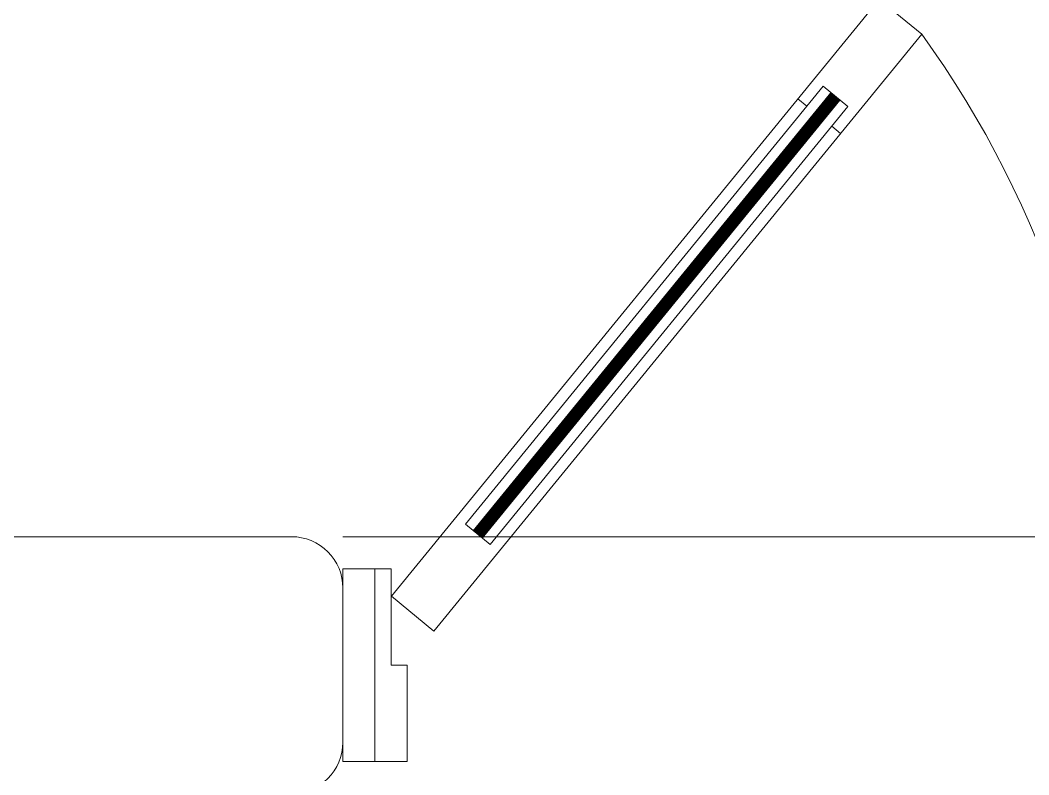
# Model space of a CAD drawing. Header units: metres. Extents: x 8 to 2416, y -346 to 476.
# Drawn here: x 133.965 to 134.752, y -93.216 to -92.628 of the extents above; entities that cross this region are included whole.
import ezdxf

# ---------------------------------------------------------------- set-up
doc = ezdxf.new("R2010")
doc.units = ezdxf.units.M
doc.linetypes.add('0', pattern=[0])
doc.layers.get('0').update_dxf_attribs({"color": 250, "linetype": '0', "lineweight": 20})
for name, color, linetype, lineweight in [('A-DOOR', 35, 'Continuous', 5), ('A-WALL', 250, 'Continuous', 20), ('baños', 140, 'Continuous', 0), ('piscina', 131, 'Continuous', 0), ('piso', 253, 'Continuous', 0), ('PLAFON', 253, 'Continuous', 5)]:
    doc.layers.add(name, color=color, linetype=linetype, lineweight=lineweight)

# ---------------------------------------------------------------- blocks, each defined once
blk = doc.blocks.new('PL BASE 1N NASAS 09')
at = {"layer": 'A-DOOR', "extrusion": (0, 0, -1)}
for p, q in [((-107.21945, -34.91416), (-107.22641, -34.90847)), ((-107.20009, -34.92998), (-107.19312, -34.93567))]:
    blk.add_line(p, q, dxfattribs=at)
for points in [[(107.54312, -35.29615), (107.16315, -34.83103), (107.12986, -34.85823), (107.51028, -35.32334)], [(107.18743, -34.91449), (107.46618, -35.2557), (107.48554, -35.23988), (107.20679, -34.89867)]]:
    blk.add_lwpolyline(points, close=True, dxfattribs=at)
at = {"layer": 'A-DOOR'}
for points in [[(-107.55607, -35.27472), (-107.58105, -35.27472), (-107.58105, -35.42472), (-107.55607, -35.42472)], [(-107.53105, -35.42472), (-107.53105, -35.34972), (-107.54357, -35.34972), (-107.54357, -35.27472), (-107.55607, -35.27472), (-107.55607, -35.42472)]]:
    blk.add_lwpolyline(points, close=True, dxfattribs=at)
at = {"layer": 'A-DOOR', "extrusion": (0, 0, -1)}
blk.add_arc((107.76584, -35.31802), 0.78479, 144.13417, 180.12369, dxfattribs=at)
at = {"layer": 'A-WALL'}
for p, q in [((-108.14107, -35.24972), (-107.62107, -35.24972)), ((-107.58107, -35.40972), (-107.58107, -35.28972))]:
    blk.add_line(p, q, dxfattribs=at)
for centre, start, end in [((-107.62107, -35.28972), 359.99999, 90.00001), ((-107.62107, -35.40972), 270, 359.99999)]:
    blk.add_arc(centre, 0.04, start, end, dxfattribs=at)
at = {"layer": 'piscina', "extrusion": (0, 0, -1), "const_width": 0.01}
blk.add_lwpolyline([(107.19711, -34.90658), (107.47586, -35.24779)], dxfattribs=at)
at = {"layer": 'piso'}
blk.add_line((-106.94106, -35.24972), (-107.58107, -35.24972), dxfattribs=at)
blk = doc.blocks.new('PL MUEBLES 1N NASAS 09')
at = {"layer": 'baños'}
blk.add_blockref('PL BASE 1N NASAS 09', (162.26154, 88.20329), dxfattribs=at)

msp = doc.modelspace()

# ---------------------------------------------------------------- hatches: boundary and pattern name
at = {"layer": 'PLAFON', "transparency": 33554477}
h = msp.add_hatch(color=256, dxfattribs=at)
h.dxf.hatch_style = 1
edge = h.paths.add_edge_path()
edge.add_line((131.78707, -98.83004), (133.86704, -98.83004))
edge.add_arc((133.83983, -98.75773), 0.07726, 290.61818, 358.28232)
edge.add_line((133.91707, -98.76004), (133.91707, -97.00004))
edge.add_arc((133.8388, -97.00879), 0.07876, 6.37504, 89.03165)
edge.add_line((133.84013, -96.93004), (131.78707, -96.93004))
edge.add_arc((131.78707, -97.00004), 0.07, 90, 180)
edge.add_line((131.71707, -97.00004), (131.71707, -98.76004))
edge.add_arc((131.78707, -98.76004), 0.07, 180, 270)
edge = h.paths.add_edge_path(flags=17)
edge.add_arc((131.78707, -97.00004), 0.07, 90, 180, ccw=False)
edge.add_arc((131.78707, -97.00004), 0.07, 90, 180)
edge = h.paths.add_edge_path(flags=17)
edge.add_arc((131.78707, -98.76004), 0.07, 180, 270)
edge.add_arc((131.78707, -98.76004), 0.07, 180, 270)
edge = h.paths.add_edge_path(flags=17)
edge.add_line((133.84013, -96.93004), (131.78707, -96.93004))
edge.add_line((133.84013, -96.93004), (131.78707, -96.93004))
edge = h.paths.add_edge_path(flags=17)
edge.add_arc((133.8388, -97.00879), 0.07876, 6.37504, 89.03165)
edge.add_arc((133.8388, -97.00879), 0.07876, 6.37504, 89.03165)
edge = h.paths.add_edge_path(flags=17)
edge.add_line((133.91707, -98.76004), (133.91707, -97.00004))
edge.add_line((133.91707, -98.76004), (133.91707, -97.00004))
edge = h.paths.add_edge_path(flags=17)
edge.add_arc((133.83983, -98.75773), 0.07726, 290.61818, 358.28232)
edge.add_arc((133.83983, -98.75773), 0.07726, 290.61818, 358.28232)
edge = h.paths.add_edge_path(flags=17)
edge.add_line((131.78707, -98.83004), (133.86704, -98.83004))
edge.add_line((131.78707, -98.83004), (133.86704, -98.83004))
edge = h.paths.add_edge_path(flags=17)
edge.add_line((131.71707, -97.00004), (131.71707, -98.76004))
edge.add_line((131.71707, -97.00004), (131.71707, -98.76004))
edge = h.paths.add_edge_path()
edge.add_line((133.60959, -90.63555), (133.60959, -91.94555))
edge.add_arc((133.67959, -91.94555), 0.07, 180, 270)
edge.add_line((133.67959, -92.01555), (134.73959, -92.01555))

# ---------------------------------------------------------------- block references
msp.add_blockref('PL MUEBLES 1N NASAS 09', (79.53659, -145.98362))

doc.saveas('drawing.dxf')
